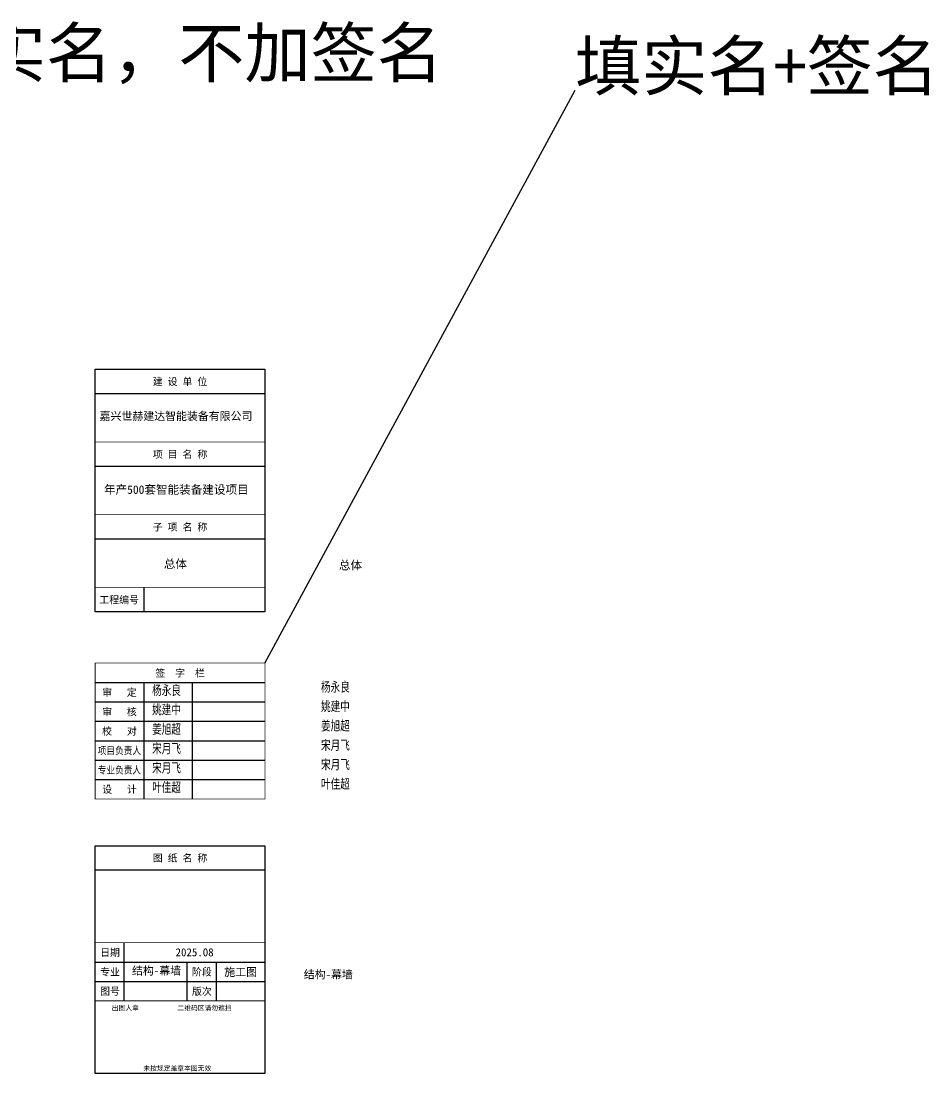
# Model space of a CAD drawing. Extents: x -104256 to -27901, y -155913 to -111823.
# Drawn here: x -65338 to -27901, y -155465 to -112037 of the extents above; entities that cross this region are included whole.
import ezdxf
from ezdxf.enums import TextEntityAlignment as Align

# ---------------------------------------------------------------- set-up
doc = ezdxf.new("R2010")
doc.units = 0
doc.layers.add('0-cxFrame', color=155, linetype='Continuous')
doc.layers.add('qianming', color=155, linetype='Continuous')
doc.styles.add('BZHZ', font='bzxw', dxfattribs={"width": 0.8, "bigfont": 'bzhz'})
doc.styles.add('cx_biaoti', font='')
doc.styles.add('cx_tuming', font='simhei.ttf')
doc.styles.add('黑体', font='simhei.ttf', dxfattribs={"height": 12})
doc.styles.get('cx_biaoti').set_extended_font_data('SimSun')

# ---------------------------------------------------------------- blocks, each defined once
blk = doc.blocks.new('zjcx_lan_qianzi(Dragon)')
for p, q in [((-7000, 4800), (0, 4800)), ((-5000, 4800), (-5000, 0)), ((-3000, 4800), (-3000, 0)), ((-7000, 4000), (0, 4000)), ((-7000, 3200), (0, 3200)), ((-7000, 2400), (0, 2400)), ((-7000, 1600), (0, 1600)), ((-7000, 800), (0, 800))]:
    blk.add_line(p, q)
at = {"const_width": 30}
blk.add_lwpolyline([(-7000, 5600), (0, 5600)], dxfattribs=at)
blk.add_lwpolyline([(-7000, 5600), (0, 5600), (0, 0), (-7000, 0)], close=True, dxfattribs=at)
at = {"style": 'cx_biaoti'}
for s, p in [('签  字  栏', (-3500, 5200)), ('审   定', (-6000, 4400)), ('审   核', (-6000, 3600)), ('校   对', (-6000, 2800)), ('设   计', (-6000, 400))]:
    blk.add_text(s, height=300, dxfattribs=at).set_placement(p, align=Align.MIDDLE)
at = {"style": 'cx_biaoti', "width": 0.85}
for s, p in [('项目负责人', (-6000, 2000)), ('专业负责人', (-6000, 1200))]:
    blk.add_text(s, height=300, dxfattribs=at).set_placement(p, align=Align.MIDDLE)
blk = doc.blocks.new('T-签字(Dragon)')
at = {"layer": '0-cxFrame'}
blk.add_blockref('zjcx_lan_qianzi(Dragon)', (0, 0), dxfattribs=at)
at = {"layer": 'qianming', "style": 'BZHZ', "width": 0.8}
for s, p in [('杨永良', (-4058, 4489)), ('姚建中', (-4058, 3689)), ('姜旭超', (-4058, 2889)), ('宋月飞', (-4058, 2089)), ('宋月飞', (-4058, 1289)), ('叶佳超', (-4058, 489))]:
    blk.add_text(s, height=450, dxfattribs=at).set_placement(p, align=Align.MIDDLE)
blk = doc.blocks.new('zjcx_lan_tuming(Dragon)')
for p, q in [((-7000, 8400), (0, 8400)), ((-5800, 3000), (-5800, 5400)), ((-7000, 4600), (0, 4600)), ((-3200, 3000), (-3200, 4600)), ((-2000, 3000), (-2000, 4600)), ((-7000, 3800), (0, 3800))]:
    blk.add_line(p, q)
at = {"const_width": 30}
for points in [[(-7000, 9400), (0, 9400)], [(-7000, 5400), (0, 5400)], [(-7000, 3000), (0, 3000)], [(-7000, 0), (0, 0)]]:
    blk.add_lwpolyline(points, dxfattribs=at)
blk.add_lwpolyline([(-7000, 9400), (0, 9400), (0, 0), (-7000, 0)], close=True)
at = {"style": 'cx_biaoti'}
for s, p in [('图 纸 名 称', (-3500, 8900)), ('日期', (-6388, 5000)), ('专业', (-6388, 4200)), ('阶段', (-2600, 4200)), ('图号', (-6388, 3400)), ('版次', (-2600, 3400))]:
    blk.add_text(s, height=300, dxfattribs=at).set_placement(p, align=Align.MIDDLE)
for s, p in [('出图人章', (-6316, 2607)), ('二维码区请勿遮挡', (-3609, 2607)), ('未按规定盖章本图无效', (-5013, 120))]:
    blk.add_text(s, height=200, dxfattribs=at).set_placement(p)
blk = doc.blocks.new('T-图签(Dragon)')
blk.add_blockref('zjcx_lan_tuming(Dragon)', (0, 0))
at = {"color": 3, "style": 'cx_biaoti'}
for s, p in [('2025.08', (-2900, 5000)), ('结构-幕墙 ', (-4356, 4254)), ('施工图', (-1000, 4200))]:
    blk.add_text(s, height=330, dxfattribs=at).set_placement(p, align=Align.MIDDLE)
blk = doc.blocks.new('zjcx_lan_xiangmu(Dragon)')
for p, q in [((-7000, 9000), (0, 9000)), ((-7000, 6000), (0, 6000)), ((-7000, 3000), (0, 3000)), ((-5000, 1000), (-5000, 0))]:
    blk.add_line(p, q)
at = {"const_width": 30}
for points in [[(-7000, 10000), (0, 10000)], [(-7000, 7000), (0, 7000)], [(-7000, 7000), (0, 7000)], [(-7000, 4000), (0, 4000)], [(-7000, 4000), (0, 4000)], [(-7000, 1000), (0, 1000)], [(-7000, 0), (0, 0)]]:
    blk.add_lwpolyline(points, dxfattribs=at)
blk.add_lwpolyline([(-7000, 10000), (0, 10000), (0, 0), (-7000, 0)], close=True)
at = {"style": 'cx_biaoti'}
for s, p in [('建 设 单 位', (-3500, 9500)), ('项 目 名 称', (-3500, 6500)), ('子 项 名 称', (-3500, 3500)), ('工程编号', (-6013, 500))]:
    blk.add_text(s, height=300, dxfattribs=at).set_placement(p, align=Align.MIDDLE)
blk = doc.blocks.new('T-项目(Dragon)')
blk.add_blockref('zjcx_lan_xiangmu(Dragon)', (0, 0))
at = {"color": 3, "style": 'cx_tuming'}
for s, height, p in [('嘉兴世赫建达智能装备有限公司', 330, (-6816, 7901)), ('年产500套智能装备建设项目 ', 350, (-6638, 4859)), ('总体', 350, (-4167, 1792))]:
    blk.add_text(s, height=height, dxfattribs=at).set_placement(p)

msp = doc.modelspace()

# ---------------------------------------------------------------- linework, layer by layer
msp.add_line((-55281.78, -138518.75), (-42489.14, -114889.13))

# ---------------------------------------------------------------- block references
at = {"layer": '0-cxFrame'}
for name, p in [('T-项目(Dragon)', (-55281.78, -136397.69)), ('T-签字(Dragon)', (-55281.78, -144118.75)), ('T-图签(Dragon)', (-55281.78, -155449.69))]:
    msp.add_blockref(name, p, dxfattribs=at)

# ---------------------------------------------------------------- texts
at = {"style": '黑体'}
for s, p in [('只填实名，不加签名', (-72493.43, -114347.45)), ('填实名+签名', (-42489.14, -114889.13))]:
    msp.add_text(s, height=2000, dxfattribs=at).set_placement(p)
at = {"color": 3, "style": 'cx_tuming'}
msp.add_text('总体', height=350, dxfattribs=at).set_placement((-52229.69, -134657.67))
at = {"color": 3, "style": 'cx_biaoti'}
msp.add_text('结构-幕墙 ', height=330, dxfattribs=at).set_placement((-52555.68, -151351.25), align=Align.MIDDLE)
at = {"layer": 'qianming', "style": 'BZHZ', "width": 0.8}
for s, p in [('杨永良', (-52375, -139492.32)), ('姚建中', (-52375, -140292.32)), ('姜旭超', (-52375, -141092.32)), ('宋月飞', (-52375, -141892.32)), ('宋月飞', (-52375, -142692.32)), ('叶佳超', (-52375, -143492.32))]:
    msp.add_text(s, height=450, dxfattribs=at).set_placement(p, align=Align.MIDDLE)

doc.saveas('drawing.dxf')
